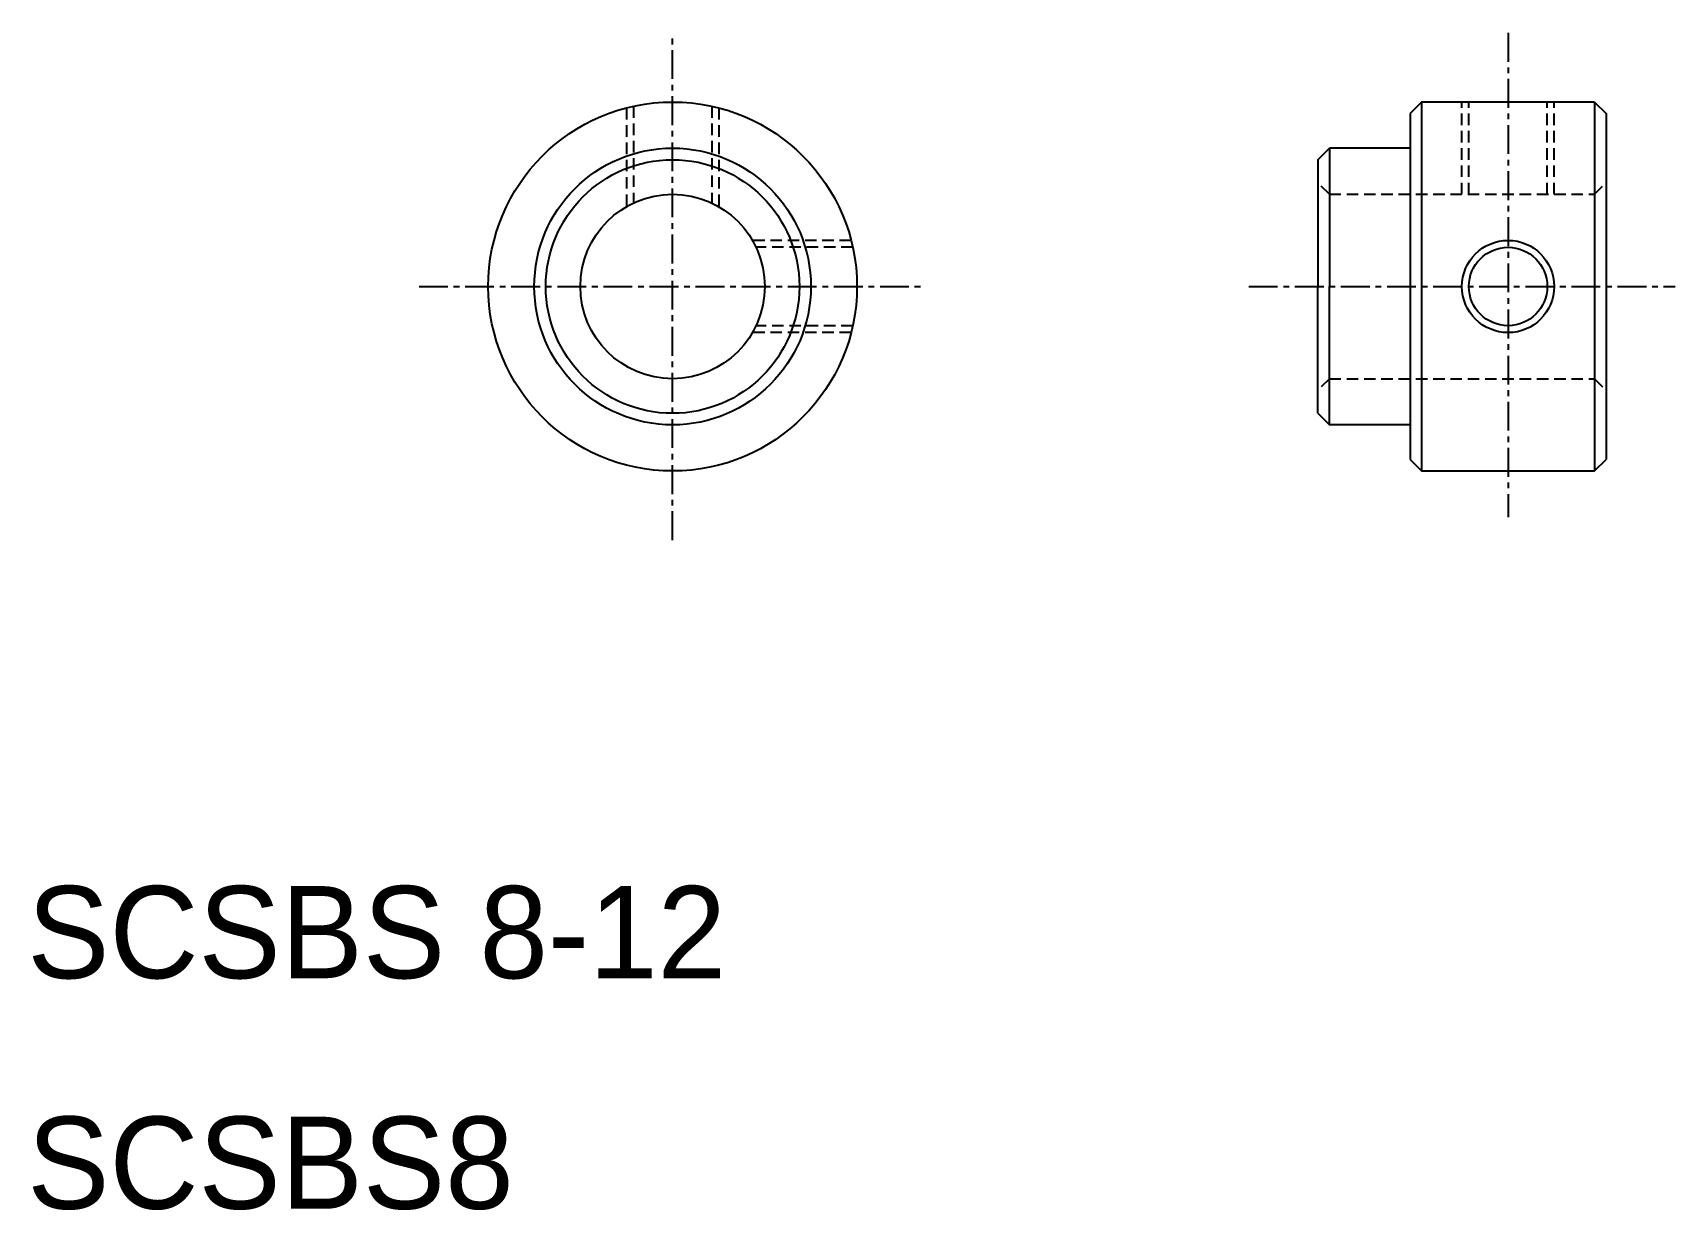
# Model space of a CAD drawing. Extents: x 10.2 to 81.5, y 9.9 to 61.
import ezdxf

# ---------------------------------------------------------------- set-up
doc = ezdxf.new("R2010")
doc.units = 0
doc.linetypes.add('CENTER', pattern=[2, 1.25, -0.25, 0.25, -0.25])
doc.linetypes.add('DASHED', pattern=[0.75, 0.5, -0.25])
doc.layers.get('0').update_dxf_attribs({"linetype": 'CONTINUOUS'})
doc.layers.add('CENTER', color=1, linetype='CENTER')

msp = doc.modelspace()

# ---------------------------------------------------------------- linework, layer by layer
at = {"color": 3, "linetype": 'DASHED'}
for p, q in [((36, 57.746), (36, 53.464)), ((36.3, 57.817), (36.3, 53.621)), ((39.7, 57.817), (39.7, 53.621)), ((40, 57.746), (40, 53.464)), ((72.25, 54), (72.25, 58)), ((72.55, 54), (72.55, 58)), ((75.95, 54), (75.95, 58)), ((76.25, 54), (76.25, 58)), ((66.5, 54), (66, 54.5)), ((78, 54), (78.5, 54.5)), ((66.5, 54), (78, 54)), ((45.746, 52), (41.464, 52)), ((45.817, 51.7), (41.621, 51.7)), ((45.746, 48), (41.464, 48)), ((45.817, 48.3), (41.621, 48.3)), ((66.5, 46), (66, 45.5)), ((66.5, 46), (78, 46)), ((78, 46), (78.5, 45.5))]:
    msp.add_line(p, q, dxfattribs=at)
at = {"color": 7, "linetype": 'CONTINUOUS'}
for p, q in [((70.5, 58), (70, 57.5)), ((78, 58), (70.5, 58)), ((70.5, 58), (70.5, 42)), ((78, 58), (78.5, 57.5)), ((78, 58), (78, 42)), ((70, 57.5), (70, 42.5)), ((78.5, 57.5), (78.5, 42.5)), ((66, 55.5), (66.5, 56)), ((66.5, 56), (66.5, 50)), ((70, 56), (66.5, 56)), ((66, 55.5), (66, 50)), ((66, 44.5), (66, 50)), ((66.5, 44), (66.5, 50)), ((66, 44.5), (66.5, 44)), ((70, 44), (66.5, 44)), ((70, 42.5), (70.5, 42)), ((78, 42), (78.5, 42.5)), ((70.5, 42), (78, 42))]:
    msp.add_line(p, q, dxfattribs=at)
for centre, radius in [((38, 50), 8), ((38, 50), 6), ((38, 50), 5.5), ((38, 50), 4), ((74.25, 50), 1.7)]:
    msp.add_circle(centre, radius, dxfattribs=at)
at = {"color": 3, "linetype": 'CONTINUOUS'}
msp.add_circle((74.25, 50), 2, dxfattribs=at)
at = {"layer": 'CENTER', "color": 1, "linetype": 'CENTER'}
for p, q in [((38, 39), (38, 61)), ((74.25, 61), (74.25, 40)), ((27, 50), (49, 50)), ((63, 50), (81.5, 50))]:
    msp.add_line(p, q, dxfattribs=at)

# ---------------------------------------------------------------- texts
at = {"color": 7, "linetype": 'CONTINUOUS'}
for s, p in [('SCSBS 8-12', (10, 20)), ('SCSBS8', (10, 10))]:
    msp.add_text(s, height=4, dxfattribs=at).set_placement(p)

doc.saveas('drawing.dxf')
